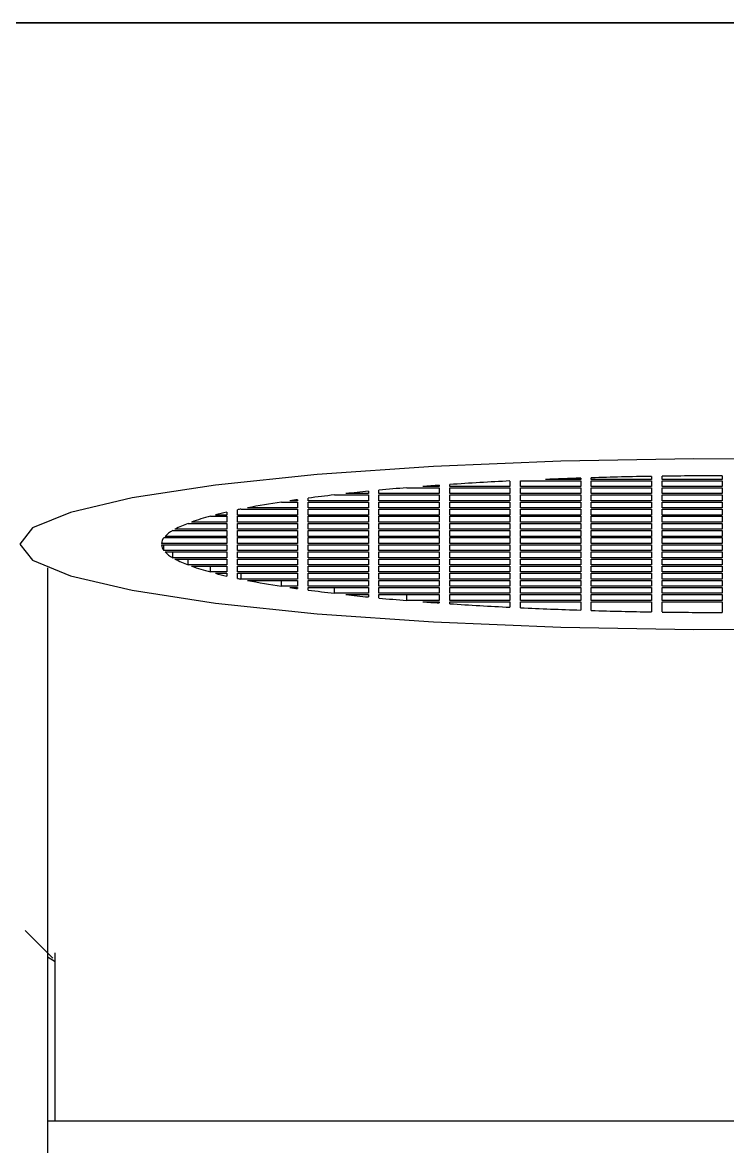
# Model space of a CAD drawing. Header units: millimetres. Extents: x -2889 to 8174, y 2447 to 8478.
# Drawn here: x 1770.31 to 1771.306, y 3481.087 to 3482.674 of the extents above; entities that cross this region are included whole.
import ezdxf

# ---------------------------------------------------------------- set-up
doc = ezdxf.new("R2010")
doc.units = ezdxf.units.MM

msp = doc.modelspace()

# ---------------------------------------------------------------- linework, layer by layer
at = {"color": 7, "linetype": 'Continuous', "lineweight": 25}
for p, q in [((1770.0363, 3482.6741), (1775.1763, 3482.6741)), ((1770.0447, 3482.6736), (1775.1678, 3482.6736)), ((1770.9988, 3482.0266), (1770.9988, 3482.0189)), ((1771.0138, 3482.0271), (1771.0988, 3482.0271)), ((1771.0138, 3482.0189), (1771.0138, 3482.0271)), ((1771.0988, 3482.0289), (1771.049, 3482.0289)), ((1771.0988, 3482.0307), (1771.0988, 3482.0289)), ((1771.0988, 3482.0271), (1771.0988, 3482.0189)), ((1771.1138, 3482.0289), (1771.1138, 3482.0312)), ((1771.1988, 3482.0289), (1771.1138, 3482.0289)), ((1771.1138, 3482.0271), (1771.1988, 3482.0271)), ((1771.1138, 3482.0189), (1771.1138, 3482.0271)), ((1771.1988, 3482.0332), (1771.1988, 3482.0289)), ((1771.1988, 3482.0271), (1771.1988, 3482.0189)), ((1771.2138, 3482.0289), (1771.2138, 3482.0334)), ((1771.2988, 3482.0289), (1771.2138, 3482.0289)), ((1771.2138, 3482.0271), (1771.2988, 3482.0271)), ((1771.2138, 3482.0189), (1771.2138, 3482.0271)), ((1771.2988, 3482.034), (1771.2988, 3482.0289)), ((1771.2988, 3482.0271), (1771.2988, 3482.0189)), ((1770.751, 3482.007), (1770.7988, 3482.007)), ((1770.7988, 3482.0088), (1770.7669, 3482.0088)), ((1770.7988, 3482.0121), (1770.7988, 3482.0088)), ((1770.7988, 3482.007), (1770.7988, 3481.9988)), ((1770.8138, 3482.0088), (1770.8138, 3482.0136)), ((1770.8988, 3482.0088), (1770.8138, 3482.0088)), ((1770.8138, 3482.007), (1770.8988, 3482.007)), ((1770.8138, 3481.9988), (1770.8138, 3482.007)), ((1770.853, 3482.017), (1770.8988, 3482.017)), ((1770.8988, 3482.0189), (1770.8756, 3482.0189)), ((1770.8988, 3482.0206), (1770.8988, 3482.0189)), ((1770.8988, 3482.017), (1770.8988, 3482.0088)), ((1770.8988, 3482.007), (1770.8988, 3481.9988)), ((1770.9138, 3482.0189), (1770.9138, 3482.0216)), ((1770.9988, 3482.0189), (1770.9138, 3482.0189)), ((1770.9138, 3482.017), (1770.9988, 3482.017)), ((1770.9138, 3482.0088), (1770.9138, 3482.017)), ((1770.9988, 3482.0088), (1770.9138, 3482.0088)), ((1770.9138, 3482.007), (1770.9988, 3482.007)), ((1770.9138, 3481.9988), (1770.9138, 3482.007)), ((1770.9988, 3482.017), (1770.9988, 3482.0088)), ((1770.9988, 3482.007), (1770.9988, 3481.9988)), ((1771.0988, 3482.0189), (1771.0138, 3482.0189)), ((1771.0138, 3482.017), (1771.0988, 3482.017)), ((1771.0138, 3482.0088), (1771.0138, 3482.017)), ((1771.0988, 3482.0088), (1771.0138, 3482.0088)), ((1771.0138, 3482.007), (1771.0988, 3482.007)), ((1771.0138, 3481.9988), (1771.0138, 3482.007)), ((1771.0988, 3482.017), (1771.0988, 3482.0088)), ((1771.0988, 3482.007), (1771.0988, 3481.9988)), ((1771.1988, 3482.0189), (1771.1138, 3482.0189)), ((1771.1138, 3482.017), (1771.1988, 3482.017)), ((1771.1138, 3482.0088), (1771.1138, 3482.017)), ((1771.1988, 3482.0088), (1771.1138, 3482.0088)), ((1771.1138, 3482.007), (1771.1988, 3482.007)), ((1771.1138, 3481.9988), (1771.1138, 3482.007)), ((1771.1988, 3482.017), (1771.1988, 3482.0088)), ((1771.1988, 3482.007), (1771.1988, 3481.9988)), ((1771.2988, 3482.0189), (1771.2138, 3482.0189)), ((1771.2138, 3482.017), (1771.2988, 3482.017)), ((1771.2138, 3482.0088), (1771.2138, 3482.017)), ((1771.2988, 3482.0088), (1771.2138, 3482.0088)), ((1771.2138, 3482.007), (1771.2988, 3482.007)), ((1771.2138, 3481.9988), (1771.2138, 3482.007)), ((1771.2988, 3482.017), (1771.2988, 3482.0088)), ((1771.2988, 3482.007), (1771.2988, 3481.9988)), ((1770.6759, 3481.9969), (1770.6988, 3481.9969)), ((1770.6988, 3481.9988), (1770.6879, 3481.9988)), ((1770.6988, 3482.0003), (1770.6988, 3481.9988)), ((1770.6988, 3481.9969), (1770.6988, 3481.9887)), ((1770.7138, 3481.9988), (1770.7138, 3482.0024)), ((1770.7988, 3481.9988), (1770.7138, 3481.9988)), ((1770.7138, 3481.9969), (1770.7988, 3481.9969)), ((1770.7138, 3481.9887), (1770.7138, 3481.9969)), ((1770.7988, 3481.9969), (1770.7988, 3481.9887)), ((1770.8988, 3481.9988), (1770.8138, 3481.9988)), ((1770.8138, 3481.9969), (1770.8988, 3481.9969)), ((1770.8138, 3481.9887), (1770.8138, 3481.9969)), ((1770.8988, 3481.9969), (1770.8988, 3481.9887)), ((1770.9988, 3481.9988), (1770.9138, 3481.9988)), ((1770.9138, 3481.9969), (1770.9988, 3481.9969)), ((1770.9138, 3481.9887), (1770.9138, 3481.9969)), ((1770.9988, 3481.9969), (1770.9988, 3481.9887)), ((1771.0988, 3481.9988), (1771.0138, 3481.9988)), ((1771.0138, 3481.9969), (1771.0988, 3481.9969)), ((1771.0138, 3481.9887), (1771.0138, 3481.9969)), ((1771.0988, 3481.9969), (1771.0988, 3481.9887)), ((1771.1988, 3481.9988), (1771.1138, 3481.9988)), ((1771.1138, 3481.9969), (1771.1988, 3481.9969)), ((1771.1138, 3481.9887), (1771.1138, 3481.9969)), ((1771.1988, 3481.9969), (1771.1988, 3481.9887)), ((1771.2988, 3481.9988), (1771.2138, 3481.9988)), ((1771.2138, 3481.9969), (1771.2988, 3481.9969)), ((1771.2138, 3481.9887), (1771.2138, 3481.9969)), ((1771.2988, 3481.9969), (1771.2988, 3481.9887)), ((1770.5757, 3481.9768), (1770.5988, 3481.9768)), ((1770.5988, 3481.9786), (1770.5826, 3481.9786)), ((1770.5988, 3481.9826), (1770.5988, 3481.9786)), ((1770.5988, 3481.9768), (1770.5988, 3481.9686)), ((1770.6138, 3481.9786), (1770.6138, 3481.9858)), ((1770.6988, 3481.9786), (1770.6138, 3481.9786)), ((1770.6138, 3481.9768), (1770.6988, 3481.9768)), ((1770.6138, 3481.9686), (1770.6138, 3481.9768)), ((1770.6189, 3481.9869), (1770.6988, 3481.9869)), ((1770.6988, 3481.9887), (1770.628, 3481.9887)), ((1770.6988, 3481.9869), (1770.6988, 3481.9786)), ((1770.6988, 3481.9768), (1770.6988, 3481.9686)), ((1770.7988, 3481.9887), (1770.7138, 3481.9887)), ((1770.7138, 3481.9869), (1770.7988, 3481.9869)), ((1770.7138, 3481.9786), (1770.7138, 3481.9869)), ((1770.7988, 3481.9786), (1770.7138, 3481.9786)), ((1770.7138, 3481.9768), (1770.7988, 3481.9768)), ((1770.7138, 3481.9686), (1770.7138, 3481.9768)), ((1770.7988, 3481.9869), (1770.7988, 3481.9786)), ((1770.7988, 3481.9768), (1770.7988, 3481.9686)), ((1770.8988, 3481.9887), (1770.8138, 3481.9887)), ((1770.8138, 3481.9869), (1770.8988, 3481.9869)), ((1770.8138, 3481.9786), (1770.8138, 3481.9869)), ((1770.8988, 3481.9786), (1770.8138, 3481.9786)), ((1770.8138, 3481.9768), (1770.8988, 3481.9768)), ((1770.8138, 3481.9686), (1770.8138, 3481.9768)), ((1770.8988, 3481.9869), (1770.8988, 3481.9786)), ((1770.8988, 3481.9768), (1770.8988, 3481.9686)), ((1770.9988, 3481.9887), (1770.9138, 3481.9887)), ((1770.9138, 3481.9869), (1770.9988, 3481.9869)), ((1770.9138, 3481.9786), (1770.9138, 3481.9869)), ((1770.9988, 3481.9786), (1770.9138, 3481.9786)), ((1770.9138, 3481.9768), (1770.9988, 3481.9768)), ((1770.9138, 3481.9686), (1770.9138, 3481.9768)), ((1770.9988, 3481.9869), (1770.9988, 3481.9786)), ((1770.9988, 3481.9768), (1770.9988, 3481.9686)), ((1771.0988, 3481.9887), (1771.0138, 3481.9887)), ((1771.0138, 3481.9869), (1771.0988, 3481.9869)), ((1771.0138, 3481.9786), (1771.0138, 3481.9869)), ((1771.0988, 3481.9786), (1771.0138, 3481.9786)), ((1771.0138, 3481.9768), (1771.0988, 3481.9768)), ((1771.0138, 3481.9686), (1771.0138, 3481.9768)), ((1771.0988, 3481.9869), (1771.0988, 3481.9786)), ((1771.0988, 3481.9768), (1771.0988, 3481.9686)), ((1771.1988, 3481.9887), (1771.1138, 3481.9887)), ((1771.1138, 3481.9869), (1771.1988, 3481.9869)), ((1771.1138, 3481.9786), (1771.1138, 3481.9869)), ((1771.1988, 3481.9786), (1771.1138, 3481.9786)), ((1771.1138, 3481.9768), (1771.1988, 3481.9768)), ((1771.1138, 3481.9686), (1771.1138, 3481.9768)), ((1771.1988, 3481.9869), (1771.1988, 3481.9786)), ((1771.1988, 3481.9768), (1771.1988, 3481.9686)), ((1771.2988, 3481.9887), (1771.2138, 3481.9887)), ((1771.2138, 3481.9869), (1771.2988, 3481.9869)), ((1771.2138, 3481.9786), (1771.2138, 3481.9869)), ((1771.2988, 3481.9786), (1771.2138, 3481.9786)), ((1771.2138, 3481.9768), (1771.2988, 3481.9768)), ((1771.2138, 3481.9686), (1771.2138, 3481.9768)), ((1771.2988, 3481.9869), (1771.2988, 3481.9786)), ((1771.2988, 3481.9768), (1771.2988, 3481.9686)), ((1770.544, 3481.9668), (1770.5988, 3481.9668)), ((1770.5988, 3481.9686), (1770.5489, 3481.9686)), ((1770.5988, 3481.9668), (1770.5988, 3481.9585)), ((1770.6988, 3481.9686), (1770.6138, 3481.9686)), ((1770.6138, 3481.9668), (1770.6988, 3481.9668)), ((1770.6138, 3481.9585), (1770.6138, 3481.9668)), ((1770.6988, 3481.9668), (1770.6988, 3481.9585)), ((1770.7988, 3481.9686), (1770.7138, 3481.9686)), ((1770.7138, 3481.9668), (1770.7988, 3481.9668)), ((1770.7138, 3481.9585), (1770.7138, 3481.9668)), ((1770.7988, 3481.9668), (1770.7988, 3481.9585)), ((1770.8988, 3481.9686), (1770.8138, 3481.9686)), ((1770.8138, 3481.9668), (1770.8988, 3481.9668)), ((1770.8138, 3481.9585), (1770.8138, 3481.9668)), ((1770.8988, 3481.9668), (1770.8988, 3481.9585)), ((1770.9988, 3481.9686), (1770.9138, 3481.9686)), ((1770.9138, 3481.9668), (1770.9988, 3481.9668)), ((1770.9138, 3481.9585), (1770.9138, 3481.9668)), ((1770.9988, 3481.9668), (1770.9988, 3481.9585)), ((1771.0988, 3481.9686), (1771.0138, 3481.9686)), ((1771.0138, 3481.9668), (1771.0988, 3481.9668)), ((1771.0138, 3481.9585), (1771.0138, 3481.9668)), ((1771.0988, 3481.9668), (1771.0988, 3481.9585)), ((1771.1988, 3481.9686), (1771.1138, 3481.9686)), ((1771.1138, 3481.9668), (1771.1988, 3481.9668)), ((1771.1138, 3481.9585), (1771.1138, 3481.9668)), ((1771.1988, 3481.9668), (1771.1988, 3481.9585)), ((1771.2988, 3481.9686), (1771.2138, 3481.9686)), ((1771.2138, 3481.9668), (1771.2988, 3481.9668)), ((1771.2138, 3481.9585), (1771.2138, 3481.9668)), ((1771.2988, 3481.9668), (1771.2988, 3481.9585)), ((1770.5099, 3481.9467), (1770.5988, 3481.9467)), ((1770.5988, 3481.9485), (1770.5115, 3481.9485)), ((1770.5223, 3481.9567), (1770.5988, 3481.9567)), ((1770.5988, 3481.9585), (1770.5255, 3481.9585)), ((1770.5988, 3481.9567), (1770.5988, 3481.9485)), ((1770.5988, 3481.9467), (1770.5988, 3481.9384)), ((1770.6988, 3481.9585), (1770.6138, 3481.9585)), ((1770.6138, 3481.9567), (1770.6988, 3481.9567)), ((1770.6138, 3481.9485), (1770.6138, 3481.9567)), ((1770.6988, 3481.9485), (1770.6138, 3481.9485)), ((1770.6138, 3481.9467), (1770.6988, 3481.9467)), ((1770.6138, 3481.9384), (1770.6138, 3481.9467)), ((1770.6988, 3481.9567), (1770.6988, 3481.9485)), ((1770.6988, 3481.9467), (1770.6988, 3481.9384)), ((1770.7988, 3481.9585), (1770.7138, 3481.9585)), ((1770.7138, 3481.9567), (1770.7988, 3481.9567)), ((1770.7138, 3481.9485), (1770.7138, 3481.9567)), ((1770.7988, 3481.9485), (1770.7138, 3481.9485)), ((1770.7138, 3481.9467), (1770.7988, 3481.9467)), ((1770.7138, 3481.9384), (1770.7138, 3481.9467)), ((1770.7988, 3481.9567), (1770.7988, 3481.9485)), ((1770.7988, 3481.9467), (1770.7988, 3481.9384)), ((1770.8988, 3481.9585), (1770.8138, 3481.9585)), ((1770.8138, 3481.9567), (1770.8988, 3481.9567)), ((1770.8138, 3481.9485), (1770.8138, 3481.9567)), ((1770.8988, 3481.9485), (1770.8138, 3481.9485)), ((1770.8138, 3481.9467), (1770.8988, 3481.9467)), ((1770.8138, 3481.9384), (1770.8138, 3481.9467)), ((1770.8988, 3481.9567), (1770.8988, 3481.9485)), ((1770.8988, 3481.9467), (1770.8988, 3481.9384)), ((1770.9988, 3481.9585), (1770.9138, 3481.9585)), ((1770.9138, 3481.9567), (1770.9988, 3481.9567)), ((1770.9138, 3481.9485), (1770.9138, 3481.9567)), ((1770.9988, 3481.9485), (1770.9138, 3481.9485)), ((1770.9138, 3481.9467), (1770.9988, 3481.9467)), ((1770.9138, 3481.9384), (1770.9138, 3481.9467)), ((1770.9988, 3481.9567), (1770.9988, 3481.9485)), ((1770.9988, 3481.9467), (1770.9988, 3481.9384)), ((1771.0988, 3481.9585), (1771.0138, 3481.9585)), ((1771.0138, 3481.9567), (1771.0988, 3481.9567)), ((1771.0138, 3481.9485), (1771.0138, 3481.9567)), ((1771.0988, 3481.9485), (1771.0138, 3481.9485)), ((1771.0138, 3481.9467), (1771.0988, 3481.9467)), ((1771.0138, 3481.9384), (1771.0138, 3481.9467)), ((1771.0988, 3481.9567), (1771.0988, 3481.9485)), ((1771.0988, 3481.9467), (1771.0988, 3481.9384)), ((1771.1988, 3481.9585), (1771.1138, 3481.9585)), ((1771.1138, 3481.9567), (1771.1988, 3481.9567)), ((1771.1138, 3481.9485), (1771.1138, 3481.9567)), ((1771.1988, 3481.9485), (1771.1138, 3481.9485)), ((1771.1138, 3481.9467), (1771.1988, 3481.9467)), ((1771.1138, 3481.9384), (1771.1138, 3481.9467)), ((1771.1988, 3481.9567), (1771.1988, 3481.9485)), ((1771.1988, 3481.9467), (1771.1988, 3481.9384)), ((1771.2988, 3481.9585), (1771.2138, 3481.9585)), ((1771.2138, 3481.9567), (1771.2988, 3481.9567)), ((1771.2138, 3481.9485), (1771.2138, 3481.9567)), ((1771.2988, 3481.9485), (1771.2138, 3481.9485)), ((1771.2138, 3481.9467), (1771.2988, 3481.9467)), ((1771.2138, 3481.9384), (1771.2138, 3481.9467)), ((1771.2988, 3481.9567), (1771.2988, 3481.9485)), ((1771.2988, 3481.9467), (1771.2988, 3481.9384)), ((1770.5988, 3481.9384), (1770.5063, 3481.9384)), ((1770.5063, 3481.9366), (1770.5988, 3481.9366)), ((1770.5099, 3481.9284), (1770.5099, 3481.9366)), ((1770.5988, 3481.9284), (1770.5099, 3481.9284)), ((1770.5988, 3481.9366), (1770.5988, 3481.9284)), ((1770.6988, 3481.9384), (1770.6138, 3481.9384)), ((1770.6138, 3481.9366), (1770.6988, 3481.9366)), ((1770.6138, 3481.9284), (1770.6138, 3481.9366)), ((1770.6988, 3481.9284), (1770.6138, 3481.9284)), ((1770.6988, 3481.9366), (1770.6988, 3481.9284)), ((1770.7988, 3481.9384), (1770.7138, 3481.9384)), ((1770.7138, 3481.9366), (1770.7988, 3481.9366)), ((1770.7138, 3481.9284), (1770.7138, 3481.9366)), ((1770.7988, 3481.9284), (1770.7138, 3481.9284)), ((1770.7988, 3481.9366), (1770.7988, 3481.9284)), ((1770.8988, 3481.9384), (1770.8138, 3481.9384)), ((1770.8138, 3481.9366), (1770.8988, 3481.9366)), ((1770.8138, 3481.9284), (1770.8138, 3481.9366)), ((1770.8988, 3481.9284), (1770.8138, 3481.9284)), ((1770.8988, 3481.9366), (1770.8988, 3481.9284)), ((1770.9988, 3481.9384), (1770.9138, 3481.9384)), ((1770.9138, 3481.9366), (1770.9988, 3481.9366)), ((1770.9138, 3481.9284), (1770.9138, 3481.9366)), ((1770.9988, 3481.9284), (1770.9138, 3481.9284)), ((1770.9988, 3481.9366), (1770.9988, 3481.9284)), ((1771.0988, 3481.9384), (1771.0138, 3481.9384)), ((1771.0138, 3481.9366), (1771.0988, 3481.9366)), ((1771.0138, 3481.9284), (1771.0138, 3481.9366)), ((1771.0988, 3481.9284), (1771.0138, 3481.9284)), ((1771.0988, 3481.9366), (1771.0988, 3481.9284)), ((1771.1988, 3481.9384), (1771.1138, 3481.9384)), ((1771.1138, 3481.9366), (1771.1988, 3481.9366)), ((1771.1138, 3481.9284), (1771.1138, 3481.9366)), ((1771.1988, 3481.9284), (1771.1138, 3481.9284)), ((1771.1988, 3481.9366), (1771.1988, 3481.9284)), ((1771.2988, 3481.9384), (1771.2138, 3481.9384)), ((1771.2138, 3481.9366), (1771.2988, 3481.9366)), ((1771.2138, 3481.9284), (1771.2138, 3481.9366)), ((1771.2988, 3481.9284), (1771.2138, 3481.9284)), ((1771.2988, 3481.9366), (1771.2988, 3481.9284)), ((1770.5115, 3481.9266), (1770.5988, 3481.9266)), ((1770.5223, 3481.9183), (1770.5223, 3481.9266)), ((1770.5988, 3481.9183), (1770.5223, 3481.9183)), ((1770.5255, 3481.9165), (1770.5988, 3481.9165)), ((1770.544, 3481.9083), (1770.544, 3481.9165)), ((1770.5988, 3481.9266), (1770.5988, 3481.9183)), ((1770.5988, 3481.9165), (1770.5988, 3481.9083)), ((1770.6138, 3481.9266), (1770.6988, 3481.9266)), ((1770.6138, 3481.9183), (1770.6138, 3481.9266)), ((1770.6988, 3481.9183), (1770.6138, 3481.9183)), ((1770.6138, 3481.9165), (1770.6988, 3481.9165)), ((1770.6138, 3481.9083), (1770.6138, 3481.9165)), ((1770.6988, 3481.9266), (1770.6988, 3481.9183)), ((1770.6988, 3481.9165), (1770.6988, 3481.9083)), ((1770.7138, 3481.9266), (1770.7988, 3481.9266)), ((1770.7138, 3481.9183), (1770.7138, 3481.9266)), ((1770.7988, 3481.9183), (1770.7138, 3481.9183)), ((1770.7138, 3481.9165), (1770.7988, 3481.9165)), ((1770.7138, 3481.9083), (1770.7138, 3481.9165)), ((1770.7988, 3481.9266), (1770.7988, 3481.9183)), ((1770.7988, 3481.9165), (1770.7988, 3481.9083)), ((1770.8138, 3481.9266), (1770.8988, 3481.9266)), ((1770.8138, 3481.9183), (1770.8138, 3481.9266)), ((1770.8988, 3481.9183), (1770.8138, 3481.9183)), ((1770.8138, 3481.9165), (1770.8988, 3481.9165)), ((1770.8138, 3481.9083), (1770.8138, 3481.9165)), ((1770.8988, 3481.9266), (1770.8988, 3481.9183)), ((1770.8988, 3481.9165), (1770.8988, 3481.9083)), ((1770.9138, 3481.9266), (1770.9988, 3481.9266)), ((1770.9138, 3481.9183), (1770.9138, 3481.9266)), ((1770.9988, 3481.9183), (1770.9138, 3481.9183)), ((1770.9138, 3481.9165), (1770.9988, 3481.9165)), ((1770.9138, 3481.9083), (1770.9138, 3481.9165)), ((1770.9988, 3481.9266), (1770.9988, 3481.9183)), ((1770.9988, 3481.9165), (1770.9988, 3481.9083)), ((1771.0138, 3481.9266), (1771.0988, 3481.9266)), ((1771.0138, 3481.9183), (1771.0138, 3481.9266)), ((1771.0988, 3481.9183), (1771.0138, 3481.9183)), ((1771.0138, 3481.9165), (1771.0988, 3481.9165)), ((1771.0138, 3481.9083), (1771.0138, 3481.9165)), ((1771.0988, 3481.9266), (1771.0988, 3481.9183)), ((1771.0988, 3481.9165), (1771.0988, 3481.9083)), ((1771.1138, 3481.9266), (1771.1988, 3481.9266)), ((1771.1138, 3481.9183), (1771.1138, 3481.9266)), ((1771.1988, 3481.9183), (1771.1138, 3481.9183)), ((1771.1138, 3481.9165), (1771.1988, 3481.9165)), ((1771.1138, 3481.9083), (1771.1138, 3481.9165)), ((1771.1988, 3481.9266), (1771.1988, 3481.9183)), ((1771.1988, 3481.9165), (1771.1988, 3481.9083)), ((1771.2138, 3481.9266), (1771.2988, 3481.9266)), ((1771.2138, 3481.9183), (1771.2138, 3481.9266)), ((1771.2988, 3481.9183), (1771.2138, 3481.9183)), ((1771.2138, 3481.9165), (1771.2988, 3481.9165)), ((1771.2138, 3481.9083), (1771.2138, 3481.9165)), ((1771.2988, 3481.9266), (1771.2988, 3481.9183)), ((1771.2988, 3481.9165), (1771.2988, 3481.9083)), ((1770.3458, 3480.151), (1770.3458, 3481.9039)), ((1770.5988, 3481.9083), (1770.544, 3481.9083)), ((1770.5489, 3481.9065), (1770.5988, 3481.9065)), ((1770.5757, 3481.8982), (1770.5757, 3481.9065)), ((1770.5988, 3481.8982), (1770.5757, 3481.8982)), ((1770.5826, 3481.8964), (1770.5988, 3481.8964)), ((1770.5988, 3481.9065), (1770.5988, 3481.8982)), ((1770.5988, 3481.8964), (1770.5988, 3481.8925)), ((1770.6988, 3481.9083), (1770.6138, 3481.9083)), ((1770.6138, 3481.9065), (1770.6988, 3481.9065)), ((1770.6138, 3481.8982), (1770.6138, 3481.9065)), ((1770.6988, 3481.8982), (1770.6138, 3481.8982)), ((1770.6138, 3481.8964), (1770.6988, 3481.8964)), ((1770.6138, 3481.8892), (1770.6138, 3481.8964)), ((1770.6189, 3481.8882), (1770.6189, 3481.8964)), ((1770.6988, 3481.9065), (1770.6988, 3481.8982)), ((1770.6988, 3481.8964), (1770.6988, 3481.8882)), ((1770.7988, 3481.9083), (1770.7138, 3481.9083)), ((1770.7138, 3481.9065), (1770.7988, 3481.9065)), ((1770.7138, 3481.8982), (1770.7138, 3481.9065)), ((1770.7988, 3481.8982), (1770.7138, 3481.8982)), ((1770.7138, 3481.8964), (1770.7988, 3481.8964)), ((1770.7138, 3481.8882), (1770.7138, 3481.8964)), ((1770.7988, 3481.9065), (1770.7988, 3481.8982)), ((1770.7988, 3481.8964), (1770.7988, 3481.8882)), ((1770.8988, 3481.9083), (1770.8138, 3481.9083)), ((1770.8138, 3481.9065), (1770.8988, 3481.9065)), ((1770.8138, 3481.8982), (1770.8138, 3481.9065)), ((1770.8988, 3481.8982), (1770.8138, 3481.8982)), ((1770.8138, 3481.8964), (1770.8988, 3481.8964)), ((1770.8138, 3481.8882), (1770.8138, 3481.8964)), ((1770.8988, 3481.9065), (1770.8988, 3481.8982)), ((1770.8988, 3481.8964), (1770.8988, 3481.8882)), ((1770.9988, 3481.9083), (1770.9138, 3481.9083)), ((1770.9138, 3481.9065), (1770.9988, 3481.9065)), ((1770.9138, 3481.8982), (1770.9138, 3481.9065)), ((1770.9988, 3481.8982), (1770.9138, 3481.8982)), ((1770.9138, 3481.8964), (1770.9988, 3481.8964)), ((1770.9138, 3481.8882), (1770.9138, 3481.8964)), ((1770.9988, 3481.9065), (1770.9988, 3481.8982)), ((1770.9988, 3481.8964), (1770.9988, 3481.8882)), ((1771.0988, 3481.9083), (1771.0138, 3481.9083)), ((1771.0138, 3481.9065), (1771.0988, 3481.9065)), ((1771.0138, 3481.8982), (1771.0138, 3481.9065)), ((1771.0988, 3481.8982), (1771.0138, 3481.8982)), ((1771.0138, 3481.8964), (1771.0988, 3481.8964)), ((1771.0138, 3481.8882), (1771.0138, 3481.8964)), ((1771.0988, 3481.9065), (1771.0988, 3481.8982)), ((1771.0988, 3481.8964), (1771.0988, 3481.8882)), ((1771.1988, 3481.9083), (1771.1138, 3481.9083)), ((1771.1138, 3481.9065), (1771.1988, 3481.9065)), ((1771.1138, 3481.8982), (1771.1138, 3481.9065)), ((1771.1988, 3481.8982), (1771.1138, 3481.8982)), ((1771.1138, 3481.8964), (1771.1988, 3481.8964)), ((1771.1138, 3481.8882), (1771.1138, 3481.8964)), ((1771.1988, 3481.9065), (1771.1988, 3481.8982)), ((1771.1988, 3481.8964), (1771.1988, 3481.8882)), ((1771.2988, 3481.9083), (1771.2138, 3481.9083)), ((1771.2138, 3481.9065), (1771.2988, 3481.9065)), ((1771.2138, 3481.8982), (1771.2138, 3481.9065)), ((1771.2988, 3481.8982), (1771.2138, 3481.8982)), ((1771.2138, 3481.8964), (1771.2988, 3481.8964)), ((1771.2138, 3481.8882), (1771.2138, 3481.8964)), ((1771.2988, 3481.9065), (1771.2988, 3481.8982)), ((1771.2988, 3481.8964), (1771.2988, 3481.8882)), ((1770.6988, 3481.8882), (1770.6189, 3481.8882)), ((1770.628, 3481.8863), (1770.6988, 3481.8863)), ((1770.6759, 3481.8781), (1770.6759, 3481.8863)), ((1770.6988, 3481.8863), (1770.6988, 3481.8781)), ((1770.7988, 3481.8882), (1770.7138, 3481.8882)), ((1770.7138, 3481.8863), (1770.7988, 3481.8863)), ((1770.7138, 3481.8781), (1770.7138, 3481.8863)), ((1770.7988, 3481.8863), (1770.7988, 3481.8781)), ((1770.8988, 3481.8882), (1770.8138, 3481.8882)), ((1770.8138, 3481.8863), (1770.8988, 3481.8863)), ((1770.8138, 3481.8781), (1770.8138, 3481.8863)), ((1770.8988, 3481.8863), (1770.8988, 3481.8781)), ((1770.9988, 3481.8882), (1770.9138, 3481.8882)), ((1770.9138, 3481.8863), (1770.9988, 3481.8863)), ((1770.9138, 3481.8781), (1770.9138, 3481.8863)), ((1770.9988, 3481.8863), (1770.9988, 3481.8781)), ((1771.0988, 3481.8882), (1771.0138, 3481.8882)), ((1771.0138, 3481.8863), (1771.0988, 3481.8863)), ((1771.0138, 3481.8781), (1771.0138, 3481.8863)), ((1771.0988, 3481.8863), (1771.0988, 3481.8781)), ((1771.1988, 3481.8882), (1771.1138, 3481.8882)), ((1771.1138, 3481.8863), (1771.1988, 3481.8863)), ((1771.1138, 3481.8781), (1771.1138, 3481.8863)), ((1771.1988, 3481.8863), (1771.1988, 3481.8781)), ((1771.2988, 3481.8882), (1771.2138, 3481.8882)), ((1771.2138, 3481.8863), (1771.2988, 3481.8863)), ((1771.2138, 3481.8781), (1771.2138, 3481.8863)), ((1771.2988, 3481.8863), (1771.2988, 3481.8781)), ((1770.6988, 3481.8781), (1770.6759, 3481.8781)), ((1770.6879, 3481.8763), (1770.6988, 3481.8763)), ((1770.6988, 3481.8763), (1770.6988, 3481.8747)), ((1770.7988, 3481.8781), (1770.7138, 3481.8781)), ((1770.7138, 3481.8763), (1770.7988, 3481.8763)), ((1770.7138, 3481.8727), (1770.7138, 3481.8763)), ((1770.751, 3481.8681), (1770.751, 3481.8763)), ((1770.7988, 3481.8681), (1770.751, 3481.8681)), ((1770.7669, 3481.8662), (1770.7988, 3481.8662)), ((1770.7988, 3481.8763), (1770.7988, 3481.8681)), ((1770.7988, 3481.8662), (1770.7988, 3481.8629)), ((1770.8988, 3481.8781), (1770.8138, 3481.8781)), ((1770.8138, 3481.8763), (1770.8988, 3481.8763)), ((1770.8138, 3481.8681), (1770.8138, 3481.8763)), ((1770.8988, 3481.8681), (1770.8138, 3481.8681)), ((1770.8138, 3481.8662), (1770.8988, 3481.8662)), ((1770.8138, 3481.8615), (1770.8138, 3481.8662)), ((1770.853, 3481.858), (1770.853, 3481.8662)), ((1770.8988, 3481.8763), (1770.8988, 3481.8681)), ((1770.8988, 3481.8662), (1770.8988, 3481.858)), ((1770.9988, 3481.8781), (1770.9138, 3481.8781)), ((1770.9138, 3481.8763), (1770.9988, 3481.8763)), ((1770.9138, 3481.8681), (1770.9138, 3481.8763)), ((1770.9988, 3481.8681), (1770.9138, 3481.8681)), ((1770.9138, 3481.8662), (1770.9988, 3481.8662)), ((1770.9138, 3481.858), (1770.9138, 3481.8662)), ((1770.9988, 3481.8763), (1770.9988, 3481.8681)), ((1770.9988, 3481.8662), (1770.9988, 3481.858)), ((1771.0988, 3481.8781), (1771.0138, 3481.8781)), ((1771.0138, 3481.8763), (1771.0988, 3481.8763)), ((1771.0138, 3481.8681), (1771.0138, 3481.8763)), ((1771.0988, 3481.8681), (1771.0138, 3481.8681)), ((1771.0138, 3481.8662), (1771.0988, 3481.8662)), ((1771.0138, 3481.858), (1771.0138, 3481.8662)), ((1771.0988, 3481.8763), (1771.0988, 3481.8681)), ((1771.0988, 3481.8662), (1771.0988, 3481.858)), ((1771.1988, 3481.8781), (1771.1138, 3481.8781)), ((1771.1138, 3481.8763), (1771.1988, 3481.8763)), ((1771.1138, 3481.8681), (1771.1138, 3481.8763)), ((1771.1988, 3481.8681), (1771.1138, 3481.8681)), ((1771.1138, 3481.8662), (1771.1988, 3481.8662)), ((1771.1138, 3481.858), (1771.1138, 3481.8662)), ((1771.1988, 3481.8763), (1771.1988, 3481.8681)), ((1771.1988, 3481.8662), (1771.1988, 3481.858)), ((1771.2988, 3481.8781), (1771.2138, 3481.8781)), ((1771.2138, 3481.8763), (1771.2988, 3481.8763)), ((1771.2138, 3481.8681), (1771.2138, 3481.8763)), ((1771.2988, 3481.8681), (1771.2138, 3481.8681)), ((1771.2138, 3481.8662), (1771.2988, 3481.8662)), ((1771.2138, 3481.858), (1771.2138, 3481.8662)), ((1771.2988, 3481.8763), (1771.2988, 3481.8681)), ((1771.2988, 3481.8662), (1771.2988, 3481.858)), ((1770.8988, 3481.858), (1770.853, 3481.858)), ((1770.8756, 3481.8562), (1770.8988, 3481.8562)), ((1770.8988, 3481.8562), (1770.8988, 3481.8545)), ((1770.9988, 3481.858), (1770.9138, 3481.858)), ((1770.9138, 3481.8562), (1770.9988, 3481.8562)), ((1770.9138, 3481.8534), (1770.9138, 3481.8562)), ((1770.9988, 3481.8562), (1770.9988, 3481.8484)), ((1771.0988, 3481.858), (1771.0138, 3481.858)), ((1771.0138, 3481.8562), (1771.0988, 3481.8562)), ((1771.0138, 3481.8477), (1771.0138, 3481.8562)), ((1771.0988, 3481.8562), (1771.0988, 3481.8443)), ((1771.1988, 3481.858), (1771.1138, 3481.858)), ((1771.1138, 3481.8562), (1771.1988, 3481.8562)), ((1771.1138, 3481.8438), (1771.1138, 3481.8562)), ((1771.1988, 3481.8562), (1771.1988, 3481.8419)), ((1771.2988, 3481.858), (1771.2138, 3481.858)), ((1771.2138, 3481.8562), (1771.2988, 3481.8562)), ((1771.2138, 3481.8417), (1771.2138, 3481.8562)), ((1771.2988, 3481.8562), (1771.2988, 3481.841)), ((1770.3531, 3481.3531), (1770.3138, 3481.3922)), ((1770.3563, 3481.1226), (1770.3563, 3481.3605)), ((1770.3563, 3481.3478), (1770.3466, 3481.3538)), ((1783.3667, 3481.1226), (1770.3458, 3481.1226))]:
    msp.add_line(p, q, dxfattribs=at)
at = {"color": 7, "linetype": 'Continuous', "lineweight": 25, "flags": 128}
for points in [[(1771.4486, 3482.0569), (1771.2587, 3482.058), (1771.0706, 3482.0548), (1770.8909, 3482.0473), (1770.7263, 3482.0358), (1770.5826, 3482.0208), (1770.4651, 3482.0027), (1770.3779, 3481.9824), (1770.3244, 3481.9604), (1770.3063, 3481.9375)], [(1771.4486, 3482.0569), (1771.2587, 3482.058), (1771.0706, 3482.0548), (1770.8909, 3482.0473), (1770.7263, 3482.0358), (1770.5826, 3482.0208), (1770.4651, 3482.0027), (1770.3779, 3481.9824), (1770.3244, 3481.9604), (1770.3063, 3481.9375)], [(1770.3063, 3481.9375), (1770.3244, 3481.9147), (1770.3779, 3481.8927), (1770.4651, 3481.8723), (1770.5826, 3481.8543), (1770.7263, 3481.8392), (1770.8909, 3481.8278), (1771.0706, 3481.8203), (1771.2587, 3481.817), (1771.4486, 3481.8181)], [(1770.3063, 3481.9375), (1770.3244, 3481.9147), (1770.3779, 3481.8927), (1770.4651, 3481.8723), (1770.5826, 3481.8543), (1770.7263, 3481.8392), (1770.8909, 3481.8278), (1771.0706, 3481.8203), (1771.2587, 3481.817), (1771.4486, 3481.8181)]]:
    msp.add_lwpolyline(points, dxfattribs=at)
at = {"color": 7, "linetype": 'Continuous', "lineweight": 25}
for centre, radius, start, end in [((1771.2402, 3477.1979), 4.8348, 92.862, 93.8711), ((1771.287, 3476.2152), 5.8186, 91.8535, 92.34403), ((1771.3012, 3475.751), 6.283, 90.9336, 91.70894), ((1771.3061, 3475.4468), 6.5872, 90.06381, 90.80317), ((1771.0149, 3479.7334), 2.2889, 96.6217, 97.5587), ((1771.0854, 3479.1145), 2.9118, 95.6474, 96.2779), ((1771.1433, 3478.5126), 3.5165, 94.7362, 95.3771), ((1771.1929, 3477.9002), 4.1309, 94.0831, 94.4057), ((1770.8736, 3480.7061), 1.3059, 98.7076, 100.8386), ((1770.9517, 3480.2041), 1.8139, 98.0128, 98.3613), ((1770.6705, 3481.621), 0.3683, 104.9259, 109.2871), ((1770.7417, 3481.3561), 0.6426, 102.8449, 104.3369), ((1770.8005, 3481.0906), 0.9146, 101.4569, 101.7802), ((1770.5974, 3481.8225), 0.1539, 110.3107, 117.842), ((1770.5216, 3481.9367), 0.0153, 139.5719, 173.633), ((1770.5471, 3481.9129), 0.0503, 119.5396, 135.0694), ((1770.5216, 3481.9383), 0.0153, 186.367, 220.4281), ((1770.5471, 3481.9621), 0.0503, 224.9306, 240.4604), ((1770.5974, 3482.0526), 0.1539, 242.158, 249.6893), ((1770.6705, 3482.2541), 0.3683, 250.7129, 255.0741), ((1770.7417, 3482.5189), 0.6426, 255.6631, 257.1551), ((1770.8005, 3482.7845), 0.9146, 258.2198, 258.5431), ((1770.8736, 3483.169), 1.3059, 259.1614, 261.2924), ((1770.9517, 3483.6709), 1.8139, 261.6387, 261.9872), ((1771.0149, 3484.1417), 2.2889, 262.4413, 263.3783), ((1771.0854, 3484.7606), 2.9118, 263.7221, 264.3526), ((1771.1433, 3485.3624), 3.5165, 264.6229, 265.2638), ((1771.1929, 3485.9749), 4.1309, 265.5943, 265.9169), ((1771.2402, 3486.6772), 4.8348, 266.1289, 267.138), ((1771.2823, 3487.5302), 5.6888, 267.2948, 268.1516), ((1771.3012, 3488.124), 6.283, 268.29106, 269.0664), ((1771.3061, 3488.4282), 6.5872, 269.19683, 269.93619)]:
    msp.add_arc(centre, radius, start, end, dxfattribs=at)

doc.saveas('drawing.dxf')
